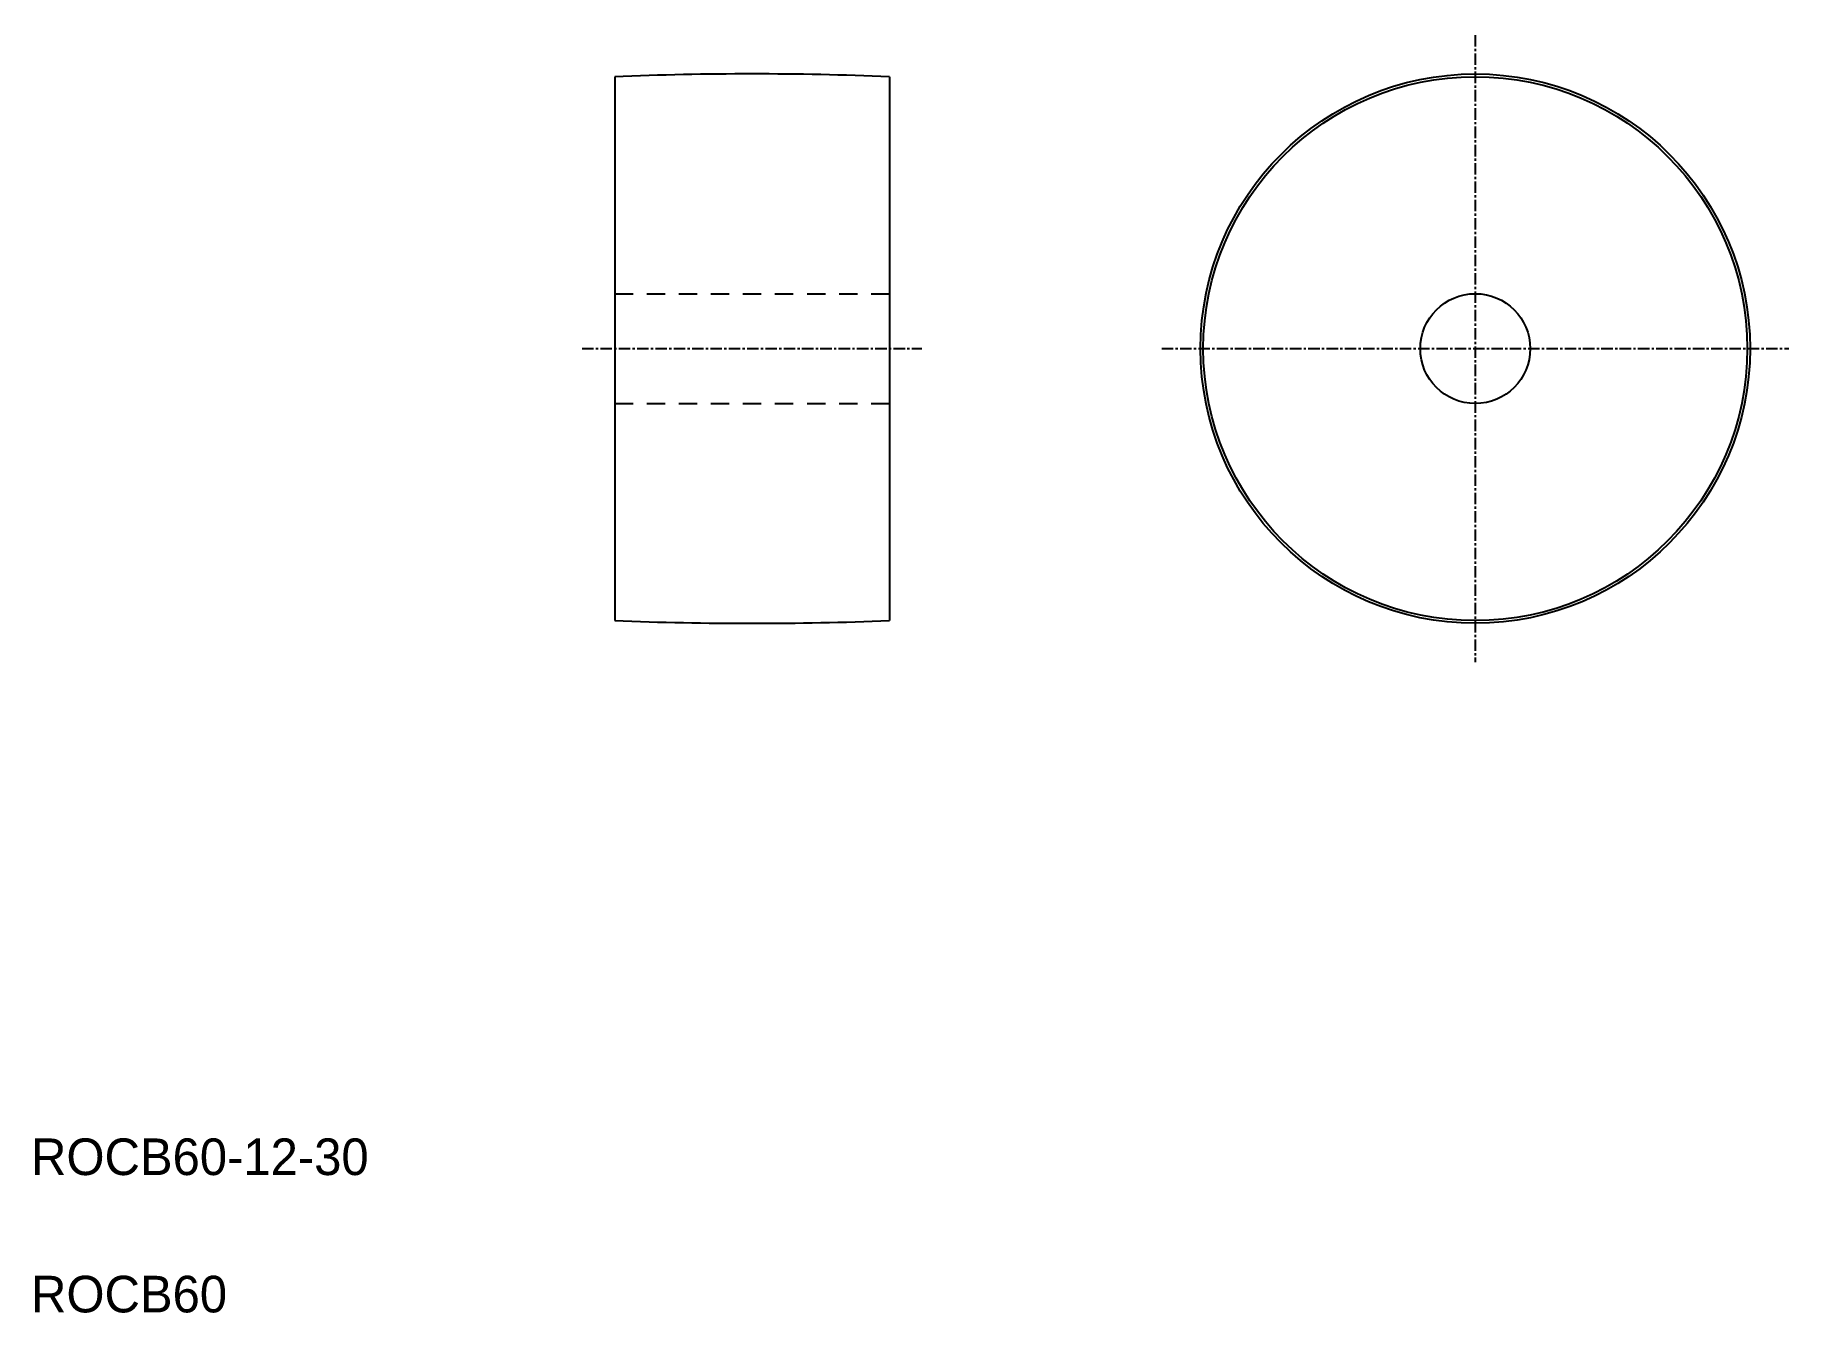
# Model space of a CAD drawing. Extents: x 10 to 202, y 10 to 150.
import ezdxf

# ---------------------------------------------------------------- set-up
doc = ezdxf.new("R2010")
doc.units = 0
doc.linetypes.add('CENTER', pattern=[2, 1.25, -0.25, 0.25, -0.25])
doc.linetypes.add('DASHED', pattern=[3.5, 2, -1.5])
doc.layers.get('0').update_dxf_attribs({"linetype": 'CONTINUOUS'})
doc.layers.add('CENTER', color=1, linetype='CENTER')

msp = doc.modelspace()

# ---------------------------------------------------------------- linework, layer by layer
at = {"color": 7, "linetype": 'CONTINUOUS'}
for p, q in [((73.73, 144.96), (73.73, 85.56)), ((103.73, 144.96), (103.73, 85.56))]:
    msp.add_line(p, q, dxfattribs=at)
at = {"color": 3, "linetype": 'DASHED'}
for p, q in [((73.73, 121.26), (103.73, 121.26)), ((73.73, 109.26), (103.73, 109.26))]:
    msp.add_line(p, q, dxfattribs=at)
at = {"color": 7, "linetype": 'CONTINUOUS'}
for radius in [30, 29.7, 6]:
    msp.add_circle((167.7, 115.26), radius, dxfattribs=at)
for centre, start, end in [((88.73, -229.89), 87.7085, 92.2915), ((88.73, 460.41), 267.7085, 272.2915)]:
    msp.add_arc(centre, 375.15, start, end, dxfattribs=at)
at = {"layer": 'CENTER', "color": 1, "linetype": 'CENTER'}
for p, q in [((167.7, 149.51), (167.7, 81.02)), ((70.18, 115.26), (107.27, 115.26)), ((133.46, 115.26), (201.95, 115.26))]:
    msp.add_line(p, q, dxfattribs=at)

# ---------------------------------------------------------------- texts
at = {"color": 7, "linetype": 'CONTINUOUS'}
for s, p in [('ROCB60-12-30', (10, 25)), ('ROCB60', (10, 10))]:
    msp.add_text(s, height=4, dxfattribs=at).set_placement(p)

doc.saveas('drawing.dxf')
